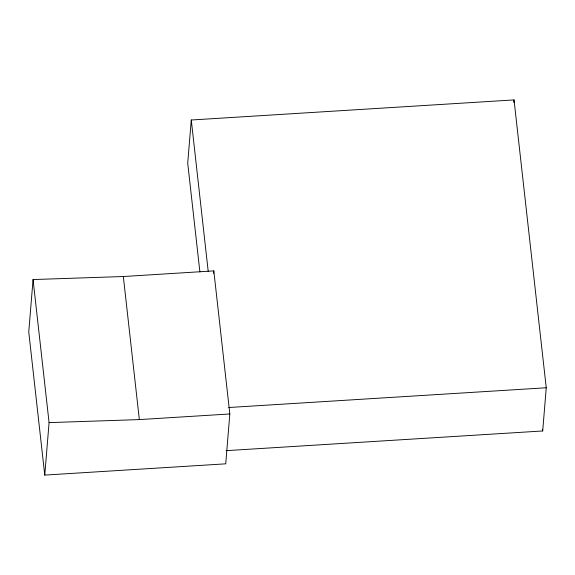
<?xml version="1.0" encoding="UTF-8"?>
<svg xmlns="http://www.w3.org/2000/svg" width="575" height="575" viewBox="0 0 575 575"><rect width="100%" height="100%" fill="white"/><g stroke="black" fill="none" stroke-linecap="round" stroke-linejoin="round"><path stroke-width="0.86" d="M33.062 279.551L28.75 332.019L44.764 475.087L225.731 463.831L229.827 413.964L213.814 270.89L123.33 276.525L33.062 279.551L49.076 422.618L44.764 475.087M226.054 450.663L542.699 430.97L546.25 387.766L514.036 99.913L191.274 119.995L187.716 163.192L199.892 271.982M213.612 273.391L213.814 270.89M513.813 102.558L514.036 99.913M228.713 407.517L546.25 387.766M49.076 422.618L139.344 419.592L229.827 413.964M542.498 429.187L542.699 430.97M191.274 119.995L208.236 271.587M123.33 276.525L139.344 419.592"/></g></svg>
